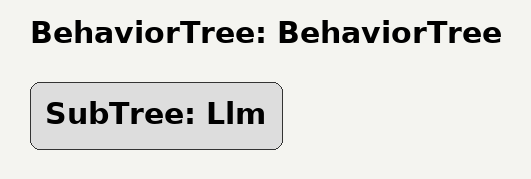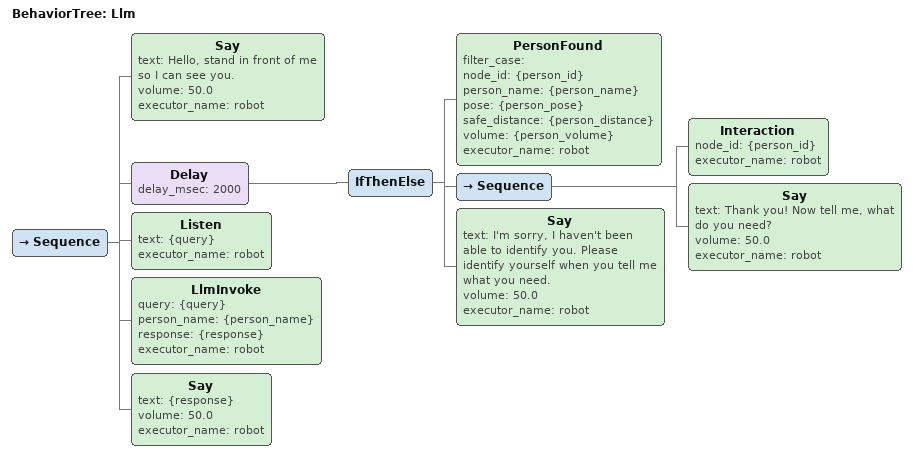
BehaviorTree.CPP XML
<?xml version="1.0" encoding="UTF-8"?>
<root BTCPP_format="4"
      main_tree_to_execute="BehaviorTree">
  <BehaviorTree ID="BehaviorTree">
    <SubTree ID="Llm"/>
  </BehaviorTree>

  <BehaviorTree ID="Llm">
    <Sequence>
      <Say text="Hello, stand in front of me so I can see you."
           volume="50.0"
           executor_name="robot"/>
      <Delay delay_msec="2000">
        <IfThenElse>
          <PersonFound filter_case=""
                       node_id="{person_id}"
                       person_name="{person_name}"
                       pose="{person_pose}"
                       safe_distance="{person_distance}"
                       volume="{person_volume}"
                       executor_name="robot"/>
          <Sequence>
            <Interaction node_id="{person_id}"
                          executor_name="robot"/>
            <Say text="Thank you! Now tell me, what do you need?"
                 volume="50.0"
                 executor_name="robot"/>
          </Sequence>
          <Say text="I&apos;m sorry, I haven&apos;t been able to identify you. Please identify yourself when you tell me what you need."
               volume="50.0"
               executor_name="robot"/>
        </IfThenElse>
      </Delay>
      <Listen text="{query}"
              executor_name="robot"/>
      <LlmInvoke query="{query}"
                 person_name="{person_name}"
                 response="{response}"
                 executor_name="robot"/>
      <Say text="{response}"
           volume="50.0"
           executor_name="robot"/>
    </Sequence>
  </BehaviorTree>

</root>
